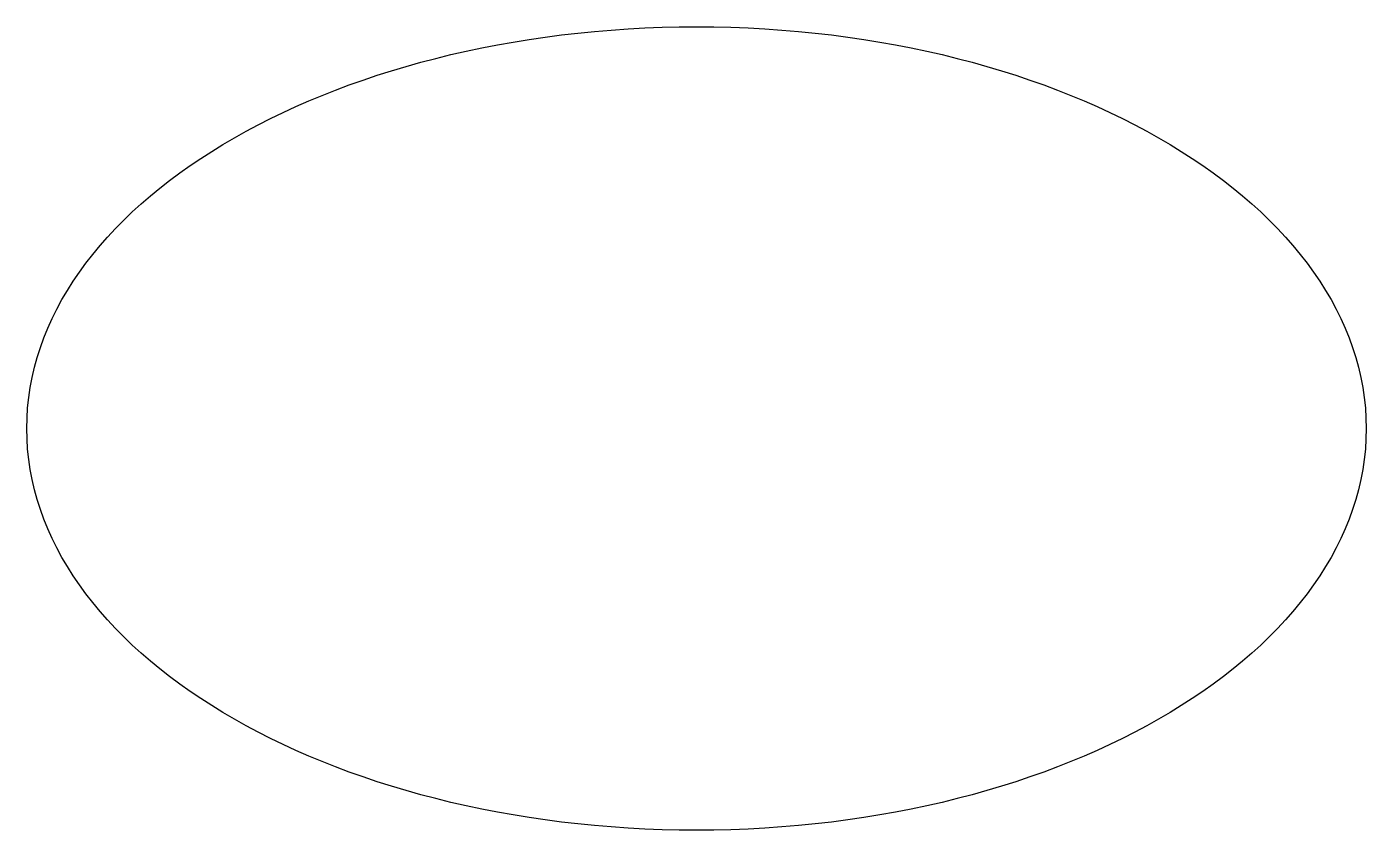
# Model space of a CAD drawing. Header units: millimetres. Extents: x 110 to 190, y 126 to 174.
import ezdxf

# ---------------------------------------------------------------- set-up
doc = ezdxf.new("R2010")
doc.units = ezdxf.units.MM

msp = doc.modelspace()

# ---------------------------------------------------------------- linework, layer by layer
msp.add_ellipse((150, 150), major_axis=(40, 0), ratio=0.6)

doc.saveas('drawing.dxf')
